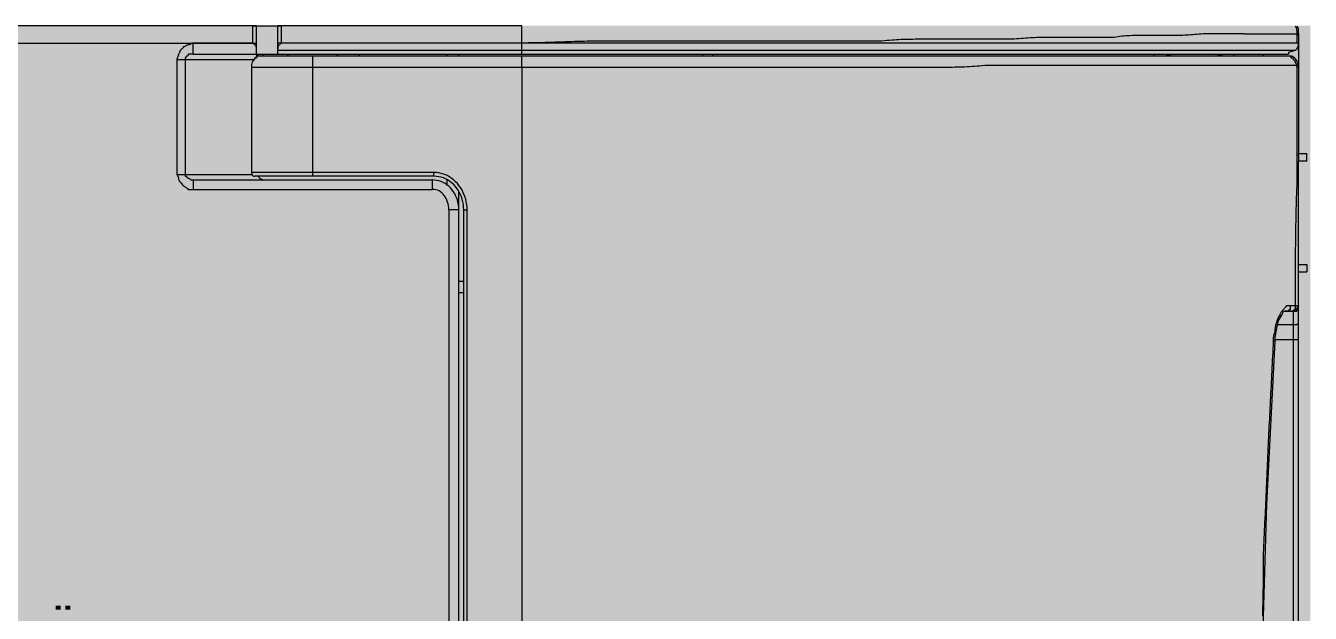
# Model space of a CAD drawing. Header units: millimetres. Extents: x 0 to 966, y -664 to 90.
# Drawn here: x 109.2 to 183, y -599.7 to -566 of the extents above; entities that cross this region are included whole.
import ezdxf

# ---------------------------------------------------------------- set-up
doc = ezdxf.new("R2010")
doc.units = ezdxf.units.MM
for name, color, linetype in [('HDL_BODY', 7, 'Continuous'), ('HDL_DETAIL', 7, 'Continuous'), ('HDL_PRINT', 7, 'Continuous')]:
    doc.layers.add(name, color=color, linetype=linetype)

# ---------------------------------------------------------------- blocks, each defined once
blk = doc.blocks.new('M_DRGBW4.1_FRONT')
at = {"layer": 'HDL_BODY', "true_color": 0xe9e9eb}
blk.add_hatch(color=254, dxfattribs=at).paths.add_polyline_path([(0, 0), (183, 0), (183, 84), (0, 84)])
at = {"layer": 'HDL_BODY', "true_color": 0xf4f4f5}
blk.add_hatch(color=7, dxfattribs=at).paths.add_polyline_path([(53.07, 1), (134.505, 1), (134.505, 83), (53.07, 83)])
at = {"layer": 'HDL_PRINT', "true_color": 0x5b5b5e}
for points in [[(118.36, 55.123), (118.332, 55.202), (118.296, 55.276), (118.255, 55.344), (118.207, 55.407), (118.154, 55.463), (118.096, 55.514), (118.035, 55.557), (117.97, 55.594), (117.902, 55.623), (117.833, 55.644), (117.762, 55.657), (117.69, 55.661), (116.355, 55.661), (116.355, 55.985), (117.69, 55.985), (117.779, 55.979), (117.866, 55.962), (117.953, 55.936), (118.038, 55.899), (118.12, 55.853), (118.2, 55.799), (118.277, 55.737), (118.351, 55.668), (118.42, 55.592), (118.485, 55.51), (118.544, 55.422), (118.598, 55.329), (118.646, 55.232), (118.36, 55.123)], [(117.69, 54.479), (117.881, 54.479), (117.881, 52.649), (117.69, 52.649), (117.69, 54.479)], [(118.167, 52.649), (118.167, 54.477), (118.453, 54.477), (119.312, 52.969), (119.312, 54.477), (119.502, 54.477), (119.502, 52.649), (119.312, 52.649), (118.453, 54.048), (118.453, 52.649), (118.167, 52.649)], [(110.446, 50.709), (110.446, 50.495), (109.397, 50.495), (109.397, 50.604), (109.402, 50.649), (109.416, 50.695), (109.435, 50.741), (109.455, 50.786), (109.474, 50.832), (109.488, 50.878), (109.493, 50.923), (109.534, 50.964), (109.575, 50.995), (109.616, 51.021), (109.657, 51.044), (109.697, 51.07), (109.738, 51.101), (109.78, 51.141), (109.84, 51.209), (109.893, 51.27), (109.942, 51.324), (109.986, 51.374), (110.026, 51.419), (110.062, 51.46), (110.097, 51.498), (110.13, 51.535), (110.162, 51.57), (110.197, 51.617), (110.222, 51.663), (110.238, 51.709), (110.248, 51.755), (110.254, 51.801), (110.255, 51.847), (110.256, 51.893), (110.255, 51.902), (110.252, 51.926), (110.244, 51.961), (110.228, 52.005), (110.202, 52.055), (110.162, 52.108), (110.155, 52.116), (110.134, 52.136), (110.102, 52.162), (110.062, 52.189), (110.017, 52.209), (109.969, 52.217), (109.929, 52.211), (109.889, 52.195), (109.848, 52.174), (109.807, 52.151), (109.766, 52.129), (109.724, 52.114), (109.683, 52.108), (109.678, 52.062), (109.665, 52.017), (109.646, 51.971), (109.626, 51.924), (109.608, 51.878), (109.595, 51.831), (109.59, 51.784), (109.397, 51.784), (109.401, 51.861), (109.413, 51.929), (109.432, 51.988), (109.457, 52.042), (109.486, 52.09), (109.519, 52.134), (109.554, 52.176), (109.59, 52.217), (109.625, 52.253), (109.662, 52.28), (109.701, 52.299), (109.743, 52.312), (109.79, 52.32), (109.843, 52.324), (109.902, 52.326), (109.969, 52.326), (110.01, 52.326), (110.056, 52.324), (110.107, 52.32), (110.161, 52.312), (110.214, 52.299), (110.265, 52.28), (110.312, 52.253), (110.352, 52.217), (110.387, 52.17), (110.412, 52.124), (110.428, 52.078), (110.438, 52.032), (110.443, 51.986), (110.445, 51.94), (110.446, 51.893), (110.446, 51.84), (110.446, 51.789), (110.446, 51.745), (110.446, 51.71), (110.446, 51.687), (110.446, 51.679), (110.441, 51.638), (110.429, 51.598), (110.411, 51.558), (110.387, 51.517), (110.358, 51.477), (110.326, 51.437), (110.292, 51.396), (110.256, 51.356), (110.251, 51.351), (110.238, 51.335), (110.216, 51.31), (110.185, 51.274), (110.145, 51.229), (110.096, 51.173), (110.037, 51.108), (109.969, 51.032), (109.929, 50.992), (109.891, 50.961), (109.855, 50.935), (109.825, 50.912), (109.801, 50.887), (109.785, 50.857), (109.78, 50.818), (109.739, 50.81), (109.712, 50.79), (109.695, 50.763), (109.687, 50.737), (109.684, 50.717), (109.683, 50.709), (110.446, 50.709)], [(115.023, 50.495), (114.354, 52.326), (114.641, 52.326), (115.023, 51.032), (115.058, 50.986), (115.083, 50.94), (115.099, 50.894), (115.109, 50.848), (115.115, 50.802), (115.116, 50.755), (115.117, 50.709), (115.122, 50.755), (115.136, 50.802), (115.155, 50.848), (115.175, 50.894), (115.194, 50.94), (115.208, 50.986), (115.213, 51.032), (115.689, 52.326), (115.879, 52.326), (115.213, 50.495), (115.023, 50.495)], [(117.69, 51.247), (116.355, 51.247), (116.355, 51.465), (117.69, 51.465), (117.762, 51.469), (117.833, 51.482), (117.902, 51.503), (117.97, 51.532), (118.035, 51.569), (118.096, 51.612), (118.154, 51.663), (118.207, 51.719), (118.255, 51.782), (118.296, 51.85), (118.332, 51.924), (118.36, 52.002), (118.646, 51.893), (118.598, 51.798), (118.544, 51.711), (118.485, 51.63), (118.42, 51.558), (118.351, 51.493), (118.277, 51.435), (118.2, 51.385), (118.12, 51.343), (118.038, 51.308), (117.953, 51.281), (117.866, 51.262), (117.779, 51.251), (117.69, 51.247)], [(110.925, 50.71), (111.211, 50.71), (111.211, 50.495), (110.925, 50.495), (110.925, 50.71)], [(111.494, 50.71), (111.78, 50.71), (111.78, 50.495), (111.494, 50.495), (111.494, 50.71)]]:
    blk.add_hatch(color=251, dxfattribs=at).paths.add_polyline_path(points)
h = blk.add_hatch(color=251, dxfattribs=at)
h.paths.add_polyline_path([(112.64, 50.495), (112.64, 50.923), (111.97, 50.923), (111.97, 51.141), (112.64, 52.431), (112.829, 52.431), (112.829, 51.141), (113.019, 51.141), (113.019, 50.923), (112.829, 50.923), (112.829, 50.495), (112.64, 50.495)])
h.paths.add_polyline_path([(112.64, 51.141), (112.64, 52.002), (112.163, 51.141), (112.64, 51.141)])
h = blk.add_hatch(color=251, dxfattribs=at)
h.paths.add_polyline_path([(113.212, 51.465), (113.212, 51.54), (113.212, 51.607), (113.212, 51.666), (113.212, 51.719), (113.212, 51.766), (113.212, 51.811), (113.212, 51.853), (113.212, 51.893), (113.252, 51.979), (113.291, 52.051), (113.326, 52.111), (113.357, 52.157), (113.381, 52.19), (113.396, 52.21), (113.402, 52.217), (113.438, 52.253), (113.475, 52.28), (113.515, 52.299), (113.557, 52.312), (113.604, 52.32), (113.656, 52.324), (113.715, 52.326), (113.782, 52.326), (113.83, 52.326), (113.863, 52.326), (113.893, 52.326), (113.927, 52.326), (113.975, 52.326), (114.009, 52.285), (114.036, 52.254), (114.058, 52.229), (114.079, 52.205), (114.101, 52.18), (114.128, 52.148), (114.164, 52.108), (114.17, 52.068), (114.184, 52.038), (114.202, 52.014), (114.223, 51.99), (114.242, 51.965), (114.256, 51.934), (114.261, 51.893), (114.261, 51.848), (114.261, 51.795), (114.261, 51.738), (114.261, 51.678), (114.261, 51.618), (114.261, 51.561), (114.261, 51.509), (114.261, 51.465), (114.261, 51.365), (114.261, 51.279), (114.261, 51.205), (114.261, 51.142), (114.261, 51.087), (114.261, 51.04), (114.261, 50.998), (114.261, 50.96), (114.261, 50.923), (114.229, 50.848), (114.204, 50.783), (114.183, 50.728), (114.164, 50.683), (114.146, 50.648), (114.125, 50.623), (114.1, 50.609), (114.068, 50.604), (114.028, 50.563), (113.987, 50.534), (113.946, 50.515), (113.905, 50.503), (113.864, 50.497), (113.823, 50.495), (113.782, 50.495), (113.715, 50.495), (113.656, 50.496), (113.604, 50.5), (113.557, 50.508), (113.515, 50.521), (113.475, 50.541), (113.438, 50.568), (113.402, 50.604), (113.355, 50.662), (113.316, 50.722), (113.285, 50.783), (113.261, 50.848), (113.243, 50.916), (113.23, 50.99), (113.221, 51.069), (113.216, 51.155), (113.213, 51.249), (113.212, 51.352), (113.212, 51.465)])
h.paths.add_polyline_path([(113.402, 51.465), (113.402, 51.371), (113.403, 51.283), (113.405, 51.202), (113.408, 51.128), (113.414, 51.06), (113.423, 50.998), (113.435, 50.943), (113.451, 50.895), (113.472, 50.853), (113.499, 50.818), (113.539, 50.772), (113.579, 50.728), (113.62, 50.688), (113.66, 50.654), (113.701, 50.627), (113.741, 50.61), (113.782, 50.604), (113.818, 50.61), (113.845, 50.627), (113.868, 50.654), (113.889, 50.688), (113.911, 50.728), (113.939, 50.772), (113.975, 50.818), (114, 50.853), (114.02, 50.895), (114.036, 50.943), (114.048, 50.998), (114.056, 51.06), (114.062, 51.128), (114.065, 51.202), (114.067, 51.283), (114.068, 51.371), (114.068, 51.465), (114.068, 51.536), (114.067, 51.606), (114.065, 51.675), (114.06, 51.741), (114.052, 51.804), (114.04, 51.862), (114.024, 51.915), (114.002, 51.962), (113.975, 52.002), (113.939, 52.047), (113.911, 52.091), (113.889, 52.131), (113.868, 52.166), (113.845, 52.193), (113.818, 52.21), (113.782, 52.217), (113.741, 52.21), (113.701, 52.193), (113.66, 52.166), (113.62, 52.131), (113.579, 52.091), (113.539, 52.047), (113.499, 52.002), (113.47, 51.962), (113.447, 51.915), (113.431, 51.862), (113.419, 51.804), (113.411, 51.741), (113.406, 51.675), (113.403, 51.606), (113.402, 51.536), (113.402, 51.465)])
at = {"layer": 'HDL_DETAIL', "color": 251, "true_color": 0x626369}
for points in [[(122.265, 84), (61.262, 84)], [(122.265, 83.006), (122.265, 84)], [(122.458, 84), (122.447, 84), (122.418, 84), (122.375, 84), (122.322, 84), (122.265, 84)], [(122.265, 84), (122.265, 84), (122.362, 84), (122.458, 84), (122.551, 84), (122.648, 84), (122.744, 84), (122.838, 84), (122.934, 84), (123.031, 84), (123.124, 84), (123.172, 84), (123.206, 84), (123.235, 84), (123.268, 84), (123.314, 84), (123.41, 84), (123.507, 84), (123.6, 84), (123.697, 84), (123.793, 84), (123.887, 84)], [(122.265, 84), (122.362, 84), (122.417, 84), (122.446, 84), (122.457, 84), (122.458, 84)], [(122.458, 82.359), (122.458, 84)], [(122.458, 84), (122.458, 84), (122.551, 84), (122.648, 84)], [(122.458, 84), (122.458, 83.976)], [(122.648, 84), (122.744, 84), (122.838, 84), (122.934, 84), (123.031, 84), (123.124, 84), (123.221, 84), (123.314, 84), (123.41, 84), (123.507, 84), (123.6, 84), (123.697, 84)], [(123.697, 82.359), (123.697, 84)], [(123.887, 84), (123.793, 84), (123.697, 84)], [(123.887, 84), (123.793, 84), (123.697, 84)], [(123.697, 84), (123.697, 83.976)], [(123.887, 84), (123.887, 83.006)], [(137.707, 84), (123.887, 84)], [(137.707, 82.359), (137.707, 84)], [(179.173, 83.543), (179.049, 83.543), (178.927, 83.543), (178.807, 83.543), (178.688, 83.543), (178.57, 83.543), (178.453, 83.543), (178.336, 83.543), (178.22, 83.543), (178.104, 83.543), (177.988, 83.543), (177.871, 83.543), (177.753, 83.543), (177.634, 83.543), (177.514, 83.543), (177.392, 83.543), (177.268, 83.543), (177.16, 83.542), (177.049, 83.539), (176.937, 83.534), (176.824, 83.527), (176.709, 83.519), (176.594, 83.51), (176.478, 83.5), (176.362, 83.491), (176.246, 83.481), (176.13, 83.471), (176.015, 83.462), (175.901, 83.454), (175.787, 83.448), (175.675, 83.442), (175.565, 83.439), (175.457, 83.438), (175.332, 83.438), (175.21, 83.438), (175.09, 83.438), (174.97, 83.438), (174.853, 83.438), (174.735, 83.438), (174.619, 83.438), (174.503, 83.438), (174.387, 83.438), (174.27, 83.438), (174.153, 83.438), (174.035, 83.438), (173.916, 83.438), (173.796, 83.438), (173.673, 83.438), (173.549, 83.438), (173.441, 83.438), (173.33, 83.438), (173.218, 83.437), (173.105, 83.436), (172.991, 83.435), (172.875, 83.432), (172.759, 83.429), (172.643, 83.424), (172.527, 83.419), (172.412, 83.411), (172.296, 83.403), (172.182, 83.392), (172.068, 83.379), (171.957, 83.365), (171.846, 83.348), (171.738, 83.329), (171.613, 83.329), (171.488, 83.329), (171.363, 83.329), (171.238, 83.329), (171.113, 83.329), (170.988, 83.329), (170.862, 83.329), (170.737, 83.329), (170.612, 83.329), (170.487, 83.329), (170.362, 83.329), (170.237, 83.329), (170.112, 83.329), (169.987, 83.329), (169.862, 83.329), (169.737, 83.329), (169.619, 83.329), (169.501, 83.329), (169.383, 83.329), (169.265, 83.329), (169.146, 83.329), (169.026, 83.329), (168.906, 83.329), (168.785, 83.329), (168.663, 83.329), (168.54, 83.329), (168.416, 83.329), (168.29, 83.329), (168.163, 83.329), (168.035, 83.329), (167.905, 83.329), (167.773, 83.329), (167.639, 83.329), (167.521, 83.328), (167.4, 83.325), (167.278, 83.32), (167.154, 83.314), (167.029, 83.306), (166.902, 83.298), (166.774, 83.289), (166.645, 83.279), (166.515, 83.27), (166.383, 83.26), (166.251, 83.251), (166.119, 83.243), (165.985, 83.235), (165.851, 83.229), (165.717, 83.224), (165.583, 83.221), (165.448, 83.22), (165.314, 83.22), (165.179, 83.22), (165.045, 83.22), (164.91, 83.22), (164.776, 83.22), (164.641, 83.22), (164.506, 83.22), (164.372, 83.22), (164.237, 83.22), (164.103, 83.22), (163.968, 83.22), (163.834, 83.22), (163.699, 83.22), (163.565, 83.22), (163.43, 83.22), (163.296, 83.22), (163.161, 83.22), (163.026, 83.22), (162.892, 83.22), (162.757, 83.22), (162.622, 83.22), (162.488, 83.22), (162.353, 83.22), (162.218, 83.22), (162.083, 83.22), (161.948, 83.22), (161.813, 83.22), (161.679, 83.22), (161.544, 83.22), (161.409, 83.22), (161.274, 83.22), (161.14, 83.22), (161.005, 83.22), (160.87, 83.22), (160.729, 83.22), (160.588, 83.22), (160.449, 83.219), (160.312, 83.219), (160.175, 83.218), (160.039, 83.216), (159.903, 83.214), (159.768, 83.211), (159.633, 83.207), (159.498, 83.202), (159.363, 83.196), (159.227, 83.189), (159.091, 83.18), (158.954, 83.17), (158.816, 83.159), (158.676, 83.146), (158.536, 83.131), (158.393, 83.115), (158.25, 83.115), (158.107, 83.115), (157.964, 83.115), (157.821, 83.115), (157.678, 83.115), (157.535, 83.115), (157.392, 83.115), (157.249, 83.115), (157.106, 83.115), (156.963, 83.115), (156.821, 83.115), (156.678, 83.115), (156.535, 83.115), (156.392, 83.115), (156.249, 83.115), (156.106, 83.115), (155.963, 83.115), (155.82, 83.115), (155.669, 83.115), (155.519, 83.115), (155.368, 83.115), (155.218, 83.115), (155.067, 83.115), (154.917, 83.115), (154.766, 83.115), (154.615, 83.115), (154.465, 83.115), (154.314, 83.115), (154.164, 83.115), (154.013, 83.115), (153.862, 83.115), (153.712, 83.115), (153.561, 83.115), (153.411, 83.115), (153.26, 83.115), (153.11, 83.115), (152.96, 83.115), (152.802, 83.115), (152.645, 83.115), (152.488, 83.115), (152.33, 83.115), (152.173, 83.115), (152.016, 83.115), (151.858, 83.115), (151.701, 83.115), (151.544, 83.115), (151.386, 83.115), (151.229, 83.115), (151.072, 83.115), (150.914, 83.115), (150.757, 83.115), (150.6, 83.115), (150.442, 83.115), (150.285, 83.115), (150.128, 83.115), (149.971, 83.115), (149.813, 83.115), (149.649, 83.115), (149.484, 83.115), (149.318, 83.115), (149.151, 83.115), (148.984, 83.115), (148.815, 83.115), (148.646, 83.115), (148.476, 83.115), (148.307, 83.115), (148.137, 83.115), (147.966, 83.115), (147.796, 83.115), (147.626, 83.115), (147.457, 83.115), (147.287, 83.115), (147.119, 83.115), (146.951, 83.115), (146.783, 83.115), (146.617, 83.115), (146.451, 83.115), (146.287, 83.115), (146.113, 83.115), (145.939, 83.115), (145.765, 83.115), (145.59, 83.115), (145.416, 83.115), (145.241, 83.115), (145.066, 83.115), (144.89, 83.115), (144.714, 83.115), (144.538, 83.115), (144.361, 83.115), (144.184, 83.115), (144.007, 83.115), (143.828, 83.115), (143.649, 83.115), (143.47, 83.115), (143.289, 83.115), (143.108, 83.115), (142.926, 83.115), (142.743, 83.115), (142.559, 83.115), (142.374, 83.115), (142.189, 83.115), (142.01, 83.114), (141.83, 83.112), (141.649, 83.11), (141.467, 83.107), (141.284, 83.102), (141.101, 83.098), (140.917, 83.092), (140.732, 83.086), (140.546, 83.08), (140.36, 83.074), (140.173, 83.067), (139.985, 83.06), (139.797, 83.053), (139.609, 83.047), (139.42, 83.04), (139.231, 83.034), (139.041, 83.028), (138.851, 83.023), (138.661, 83.018), (138.471, 83.014), (138.28, 83.01), (138.089, 83.008), (137.898, 83.006), (137.707, 83.006)], [(179.173, 83.543), (179.266, 83.543), (179.357, 83.543), (179.444, 83.543), (179.53, 83.543), (179.615, 83.543), (179.698, 83.543), (179.782, 83.543), (179.866, 83.543), (179.951, 83.543), (180.038, 83.543), (180.128, 83.543), (180.221, 83.543), (180.315, 83.543), (180.406, 83.543), (180.493, 83.543), (180.579, 83.543), (180.663, 83.543), (180.747, 83.543), (180.83, 83.543), (180.915, 83.543), (181, 83.543), (181.087, 83.543), (181.177, 83.543), (181.27, 83.543), (181.348, 83.543), (181.427, 83.543), (181.506, 83.543), (181.587, 83.543), (181.669, 83.543), (181.754, 83.543), (181.841, 83.543), (181.931, 83.543), (182.024, 83.543), (182.121, 83.543), (182.222, 83.543)], [(182.129, 83.976), (182.16, 83.93), (182.183, 83.877), (182.2, 83.82), (182.211, 83.759), (182.217, 83.699), (182.221, 83.642), (182.222, 83.589), (182.222, 83.543)], [(182.222, 83.543), (182.319, 83.543), (182.319, 83.438)], [(182.319, 83.652), (182.319, 83.867), (182.226, 83.976)], [(182.226, 83.543), (182.226, 83.22)], [(182.319, 83.438), (182.319, 83.543), (182.319, 83.652)], [(182.319, 83.438), (182.319, 76.655)], [(61.069, 83.006), (122.458, 83.006)], [(118.836, 83.006), (118.795, 83), (118.754, 82.984), (118.713, 82.963), (118.672, 82.939), (118.631, 82.918), (118.591, 82.903), (118.549, 82.897), (118.508, 82.891), (118.467, 82.876), (118.427, 82.855), (118.386, 82.833), (118.345, 82.812), (118.304, 82.797), (118.263, 82.791), (118.257, 82.751), (118.242, 82.72), (118.218, 82.694), (118.187, 82.671), (118.152, 82.646), (118.113, 82.616), (118.073, 82.577), (118.066, 82.523), (118.048, 82.472), (118.025, 82.427), (118.002, 82.391), (117.984, 82.367), (117.977, 82.359), (117.972, 82.313), (117.958, 82.268), (117.94, 82.222), (117.92, 82.175), (117.902, 82.129), (117.889, 82.082), (117.883, 82.035)], [(118.836, 82.359), (118.836, 83.006)], [(122.265, 83.006), (118.836, 83.006)], [(122.362, 82.897), (122.265, 83.006)], [(122.458, 82.682), (122.458, 82.728), (122.456, 82.772), (122.451, 82.812), (122.44, 82.847), (122.423, 82.873), (122.397, 82.89), (122.362, 82.897)], [(137.707, 83.006), (123.697, 83.006)], [(123.793, 82.897), (123.758, 82.89), (123.732, 82.873), (123.715, 82.847), (123.704, 82.812), (123.699, 82.772), (123.697, 82.728), (123.697, 82.682)], [(123.887, 83.006), (123.793, 82.897)], [(137.707, 83.006), (123.887, 83.006)], [(174.408, 83.006), (174.348, 83.006), (174.284, 83.006), (174.216, 83.006), (174.146, 83.006), (174.075, 83.006), (174.003, 83.006), (173.933, 83.006), (173.864, 83.006), (173.799, 83.006), (173.739, 83.006), (173.545, 83.006), (173.35, 83.006), (173.156, 83.006), (172.962, 83.006), (172.768, 83.006), (172.573, 83.006), (172.379, 83.006), (172.184, 83.006), (171.99, 83.006), (171.796, 83.006), (171.601, 83.006), (171.407, 83.006), (171.212, 83.006), (171.018, 83.006), (170.823, 83.006), (170.629, 83.006), (170.434, 83.006), (170.24, 83.006), (170.045, 83.006), (169.851, 83.006), (169.656, 83.006), (169.461, 83.006), (169.267, 83.006), (169.072, 83.006), (168.878, 83.006), (168.667, 83.006), (168.456, 83.006), (168.246, 83.006), (168.037, 83.006), (167.829, 83.006), (167.621, 83.006), (167.414, 83.006), (167.207, 83.006), (167.001, 83.006), (166.795, 83.006), (166.59, 83.006), (166.385, 83.006), (166.181, 83.006), (165.977, 83.006), (165.774, 83.006), (165.571, 83.006), (165.368, 83.006), (165.165, 83.006), (164.963, 83.006), (164.761, 83.006), (164.559, 83.006), (164.358, 83.006), (164.156, 83.006), (163.955, 83.006), (163.753, 83.006), (163.552, 83.006), (163.351, 83.006), (163.136, 83.006), (162.921, 83.006), (162.704, 83.006), (162.488, 83.006), (162.271, 83.006), (162.053, 83.006), (161.835, 83.006), (161.616, 83.006), (161.398, 83.006), (161.179, 83.006), (160.959, 83.006), (160.74, 83.006), (160.521, 83.006), (160.301, 83.006), (160.081, 83.006), (159.862, 83.006), (159.642, 83.006), (159.423, 83.006), (159.204, 83.006), (158.985, 83.006), (158.767, 83.006), (158.549, 83.006), (158.331, 83.006), (158.114, 83.006), (157.897, 83.006), (157.681, 83.006), (157.466, 83.006), (157.251, 83.006), (157.025, 83.006), (156.799, 83.006), (156.573, 83.006), (156.348, 83.006), (156.124, 83.006), (155.9, 83.006), (155.677, 83.006), (155.453, 83.006), (155.231, 83.006), (155.008, 83.006), (154.786, 83.006), (154.564, 83.006), (154.342, 83.006), (154.12, 83.006), (153.898, 83.006), (153.676, 83.006), (153.454, 83.006), (153.232, 83.006), (153.01, 83.006), (152.787, 83.006), (152.564, 83.006), (152.342, 83.006), (152.118, 83.006), (151.895, 83.006), (151.67, 83.006), (151.446, 83.006), (151.221, 83.006), (150.995, 83.006), (150.769, 83.006), (150.54, 83.006), (150.312, 83.006), (150.085, 83.006), (149.858, 83.006), (149.632, 83.006), (149.406, 83.006), (149.18, 83.006), (148.955, 83.006), (148.73, 83.006), (148.506, 83.006), (148.281, 83.006), (148.057, 83.006), (147.832, 83.006), (147.608, 83.006), (147.384, 83.006), (147.16, 83.006), (146.936, 83.006), (146.712, 83.006), (146.488, 83.006), (146.263, 83.006), (146.038, 83.006), (145.813, 83.006), (145.588, 83.006), (145.363, 83.006), (145.137, 83.006), (144.91, 83.006), (144.683, 83.006), (144.456, 83.006), (144.228, 83.006), (144, 83.006), (143.783, 83.006), (143.566, 83.006), (143.349, 83.006), (143.132, 83.006), (142.915, 83.006), (142.698, 83.006), (142.481, 83.006), (142.264, 83.006), (142.047, 83.006), (141.83, 83.006), (141.613, 83.006), (141.396, 83.006), (141.179, 83.006), (140.962, 83.006), (140.745, 83.006), (140.528, 83.006), (140.311, 83.006), (140.094, 83.006), (139.877, 83.006), (139.66, 83.006), (139.443, 83.006), (139.226, 83.006), (139.009, 83.006), (138.792, 83.006), (138.575, 83.006), (138.358, 83.006), (138.141, 83.006), (137.924, 83.006), (137.707, 83.006)], [(178.22, 83.006), (178.144, 83.006), (178.078, 83.006), (178.021, 83.006), (177.969, 83.006), (177.923, 83.006), (177.881, 83.006), (177.841, 83.006), (177.677, 83.006), (177.513, 83.006), (177.35, 83.006), (177.186, 83.006), (177.023, 83.006), (176.859, 83.006), (176.695, 83.006), (176.532, 83.006), (176.368, 83.006), (176.205, 83.006), (176.041, 83.006), (175.878, 83.006), (175.714, 83.006), (175.551, 83.006), (175.388, 83.006), (175.224, 83.006), (175.061, 83.006), (174.898, 83.006), (174.734, 83.006), (174.571, 83.006), (174.408, 83.006)], [(182.222, 83.006), (182.129, 83.006), (182.039, 83.006), (181.952, 83.006), (181.867, 83.006), (181.783, 83.006), (181.7, 83.006), (181.616, 83.006), (181.532, 83.006), (181.447, 83.006), (181.36, 83.006), (181.27, 83.006), (181.177, 83.006), (181.02, 83.006), (180.865, 83.006), (180.711, 83.006), (180.558, 83.006), (180.406, 83.006), (180.256, 83.006), (180.106, 83.006), (179.957, 83.006), (179.809, 83.006), (179.662, 83.006), (179.516, 83.006), (179.37, 83.006), (179.225, 83.006), (179.081, 83.006), (178.936, 83.006), (178.793, 83.006), (178.649, 83.006), (178.506, 83.006), (178.363, 83.006), (178.22, 83.006)], [(182.226, 82.682), (182.129, 82.577)], [(182.319, 82.897), (182.319, 83.006), (182.222, 83.006)], [(182.226, 83.22), (182.226, 83.006)], [(182.319, 82.897), (182.226, 82.682)], [(182.319, 82.577), (182.319, 82.622), (182.319, 82.668), (182.319, 82.714), (182.319, 82.76), (182.319, 82.806), (182.319, 82.851), (182.319, 82.897)], [(117.883, 82.035), (117.883, 75.47)], [(122.362, 82.035), (117.883, 82.035)], [(118.836, 82.359), (118.739, 82.359), (118.693, 82.359), (118.66, 82.359), (118.631, 82.359), (118.597, 82.359), (118.549, 82.359), (118.542, 82.314), (118.524, 82.285), (118.501, 82.267), (118.478, 82.257), (118.46, 82.254), (118.453, 82.253), (118.36, 82.145), (118.36, 82.035)], [(118.36, 82.035), (118.36, 75.47)], [(118.836, 82.359), (181.746, 82.359)], [(122.648, 82.253), (122.578, 82.247), (122.513, 82.228), (122.453, 82.198), (122.397, 82.158), (122.347, 82.108), (122.303, 82.051), (122.264, 81.988), (122.232, 81.918), (122.206, 81.844), (122.187, 81.767), (122.176, 81.687), (122.172, 81.607)], [(122.458, 82.359), (122.458, 82.145)], [(122.551, 82.359), (122.551, 82.253)], [(181.843, 82.253), (122.648, 82.253)], [(122.838, 82.359), (122.838, 82.253)], [(137.707, 82.577), (123.697, 82.577)], [(124.269, 82.359), (124.269, 82.253)], [(124.269, 82.253), (124.269, 82.359)], [(125.698, 75.361), (125.698, 82.253)], [(127.129, 82.359), (127.129, 82.253)], [(127.129, 82.253), (127.129, 82.359)], [(128.368, 82.359), (128.368, 82.253)], [(133.419, 82.253), (133.419, 82.359)], [(134.088, 82.253), (134.088, 82.359)], [(148.671, 82.577), (148.492, 82.577), (148.313, 82.577), (148.134, 82.577), (147.956, 82.577), (147.777, 82.577), (147.598, 82.577), (147.419, 82.577), (147.24, 82.577), (147.062, 82.577), (146.883, 82.577), (146.704, 82.577), (146.526, 82.577), (146.347, 82.577), (146.168, 82.577), (145.99, 82.577), (145.811, 82.577), (145.633, 82.577), (145.454, 82.577), (145.276, 82.577), (145.097, 82.577), (144.918, 82.577), (144.74, 82.577), (144.561, 82.577), (144.383, 82.577), (144.155, 82.577), (143.928, 82.577), (143.699, 82.577), (143.47, 82.577), (143.241, 82.577), (143.011, 82.577), (142.78, 82.577), (142.55, 82.577), (142.319, 82.577), (142.087, 82.577), (141.856, 82.577), (141.624, 82.577), (141.393, 82.577), (141.161, 82.577), (140.929, 82.577), (140.697, 82.577), (140.466, 82.577), (140.234, 82.577), (140.003, 82.577), (139.771, 82.577), (139.54, 82.577), (139.31, 82.577), (139.079, 82.577), (138.849, 82.577), (138.62, 82.577), (138.391, 82.577), (138.162, 82.577), (137.935, 82.577), (137.707, 82.577)], [(137.707, 81.607), (137.707, 82.253)], [(148.098, 82.253), (148.098, 82.359)], [(174.025, 82.577), (173.835, 82.577), (173.644, 82.577), (173.453, 82.577), (173.263, 82.577), (173.072, 82.577), (172.881, 82.577), (172.691, 82.577), (172.5, 82.577), (172.31, 82.577), (172.119, 82.577), (171.928, 82.577), (171.738, 82.577), (171.547, 82.577), (171.357, 82.577), (171.166, 82.577), (170.975, 82.577), (170.785, 82.577), (170.594, 82.577), (170.403, 82.577), (170.213, 82.577), (170.022, 82.577), (169.832, 82.577), (169.641, 82.577), (169.45, 82.577), (169.239, 82.577), (169.029, 82.577), (168.819, 82.577), (168.61, 82.577), (168.401, 82.577), (168.194, 82.577), (167.986, 82.577), (167.78, 82.577), (167.574, 82.577), (167.368, 82.577), (167.163, 82.577), (166.958, 82.577), (166.754, 82.577), (166.55, 82.577), (166.347, 82.577), (166.143, 82.577), (165.941, 82.577), (165.738, 82.577), (165.536, 82.577), (165.334, 82.577), (165.132, 82.577), (164.93, 82.577), (164.729, 82.577), (164.527, 82.577), (164.326, 82.577), (164.125, 82.577), (163.923, 82.577), (163.708, 82.577), (163.493, 82.577), (163.276, 82.577), (163.059, 82.577), (162.842, 82.577), (162.624, 82.577), (162.406, 82.577), (162.188, 82.577), (161.969, 82.577), (161.75, 82.577), (161.53, 82.577), (161.311, 82.577), (161.092, 82.577), (160.872, 82.577), (160.652, 82.577), (160.433, 82.577), (160.214, 82.577), (159.994, 82.577), (159.775, 82.577), (159.556, 82.577), (159.338, 82.577), (159.12, 82.577), (158.902, 82.577), (158.685, 82.577), (158.468, 82.577), (158.251, 82.577), (158.036, 82.577), (157.821, 82.577), (157.594, 82.577), (157.367, 82.577), (157.141, 82.577), (156.914, 82.577), (156.687, 82.577), (156.46, 82.577), (156.234, 82.577), (156.007, 82.577), (155.78, 82.577), (155.553, 82.577), (155.327, 82.577), (155.1, 82.577), (154.873, 82.577), (154.646, 82.577), (154.419, 82.577), (154.192, 82.577), (153.966, 82.577), (153.739, 82.577), (153.512, 82.577), (153.285, 82.577), (153.059, 82.577), (152.832, 82.577), (152.605, 82.577), (152.378, 82.577), (152.152, 82.577), (151.925, 82.577), (151.698, 82.577), (151.471, 82.577), (151.245, 82.577), (151.102, 82.577), (150.959, 82.577), (150.816, 82.577), (150.673, 82.577), (150.53, 82.577), (150.387, 82.577), (150.244, 82.577), (150.101, 82.577), (149.958, 82.577), (149.815, 82.577), (149.672, 82.577), (149.529, 82.577), (149.386, 82.577), (149.243, 82.577), (149.1, 82.577), (148.957, 82.577), (148.814, 82.577), (148.671, 82.577)], [(148.671, 82.253), (148.671, 82.359)], [(176.123, 82.577), (174.025, 82.577)], [(174.025, 82.253), (174.025, 82.359)], [(175.17, 82.359), (175.107, 82.355), (175.043, 82.346), (174.98, 82.332), (174.916, 82.315), (174.852, 82.297), (174.788, 82.281), (174.725, 82.267), (174.661, 82.257), (174.598, 82.253)], [(176.312, 82.577), (176.123, 82.577)], [(178.603, 82.577), (176.312, 82.577)], [(178.03, 82.253), (177.992, 82.257), (177.941, 82.267), (177.881, 82.281), (177.814, 82.297), (177.743, 82.315), (177.669, 82.332), (177.595, 82.346), (177.524, 82.355), (177.458, 82.359)], [(180.318, 82.577), (178.603, 82.577)], [(178.603, 82.253), (178.603, 82.359)], [(181.746, 82.577), (180.318, 82.577)], [(180.318, 82.253), (180.318, 82.359)], [(182.129, 82.577), (181.746, 82.577)], [(182.129, 82.577), (181.746, 82.468)], [(181.746, 82.468), (181.746, 82.359)], [(182.222, 81.716), (182.222, 81.724), (182.219, 81.747), (182.211, 81.782), (182.195, 81.826), (182.168, 81.876), (182.129, 81.93), (182.129, 81.938), (182.125, 81.957), (182.117, 81.983), (182.1, 82.008), (182.073, 82.028), (182.033, 82.035), (182.026, 82.081), (182.008, 82.112), (181.986, 82.131), (181.963, 82.14), (181.946, 82.144), (181.939, 82.145), (181.898, 82.19), (181.868, 82.221), (181.843, 82.24), (181.818, 82.249), (181.787, 82.253), (181.746, 82.253)], [(182.319, 81.607), (182.315, 81.687), (182.303, 81.767), (182.285, 81.844), (182.259, 81.918), (182.227, 81.988), (182.188, 82.051), (182.144, 82.108), (182.093, 82.158), (182.038, 82.198), (181.977, 82.228), (181.912, 82.247), (181.843, 82.253)], [(137.707, 81.607), (122.172, 81.607)], [(122.172, 81.607), (122.172, 75.579)], [(171.262, 81.716), (171.144, 81.716), (171.026, 81.716), (170.908, 81.716), (170.79, 81.716), (170.671, 81.716), (170.551, 81.716), (170.431, 81.716), (170.31, 81.716), (170.188, 81.716), (170.065, 81.716), (169.94, 81.716), (169.815, 81.716), (169.688, 81.716), (169.56, 81.716), (169.429, 81.716), (169.298, 81.716), (169.164, 81.716), (169.037, 81.716), (168.91, 81.716), (168.782, 81.716), (168.655, 81.716), (168.527, 81.716), (168.398, 81.716), (168.269, 81.716), (168.139, 81.716), (168.008, 81.716), (167.877, 81.716), (167.744, 81.716), (167.611, 81.716), (167.476, 81.716), (167.34, 81.716), (167.202, 81.716), (167.063, 81.716), (166.922, 81.716), (166.78, 81.716), (166.638, 81.716), (166.495, 81.716), (166.353, 81.716), (166.21, 81.716), (166.068, 81.716), (165.927, 81.716), (165.786, 81.716), (165.646, 81.716), (165.507, 81.716), (165.368, 81.716), (165.23, 81.716), (165.094, 81.716), (164.959, 81.716), (164.825, 81.716), (164.692, 81.716), (164.561, 81.716), (164.431, 81.716), (164.303, 81.716), (164.153, 81.699), (164.005, 81.685), (163.859, 81.672), (163.713, 81.66), (163.569, 81.65), (163.426, 81.642), (163.284, 81.634), (163.143, 81.628), (163.003, 81.623), (162.863, 81.618), (162.725, 81.615), (162.587, 81.612), (162.45, 81.61), (162.313, 81.609), (162.176, 81.608), (162.04, 81.607), (161.904, 81.607), (161.768, 81.607), (161.633, 81.607), (161.483, 81.607), (161.335, 81.607), (161.188, 81.607), (161.042, 81.607), (160.898, 81.607), (160.753, 81.607), (160.61, 81.607), (160.467, 81.607), (160.324, 81.607), (160.181, 81.607), (160.038, 81.607), (159.895, 81.607), (159.751, 81.607), (159.607, 81.607), (159.461, 81.607), (159.315, 81.607), (159.168, 81.607), (159.019, 81.607), (158.869, 81.607), (158.719, 81.607), (158.569, 81.607), (158.418, 81.607), (158.268, 81.607), (158.118, 81.607), (157.967, 81.607), (157.817, 81.607), (157.666, 81.607), (157.516, 81.607), (157.365, 81.607), (157.215, 81.607), (157.064, 81.607), (156.914, 81.607), (156.763, 81.607), (156.612, 81.607), (156.462, 81.607), (156.311, 81.607), (156.16, 81.607), (156.009, 81.607), (155.859, 81.607), (155.709, 81.607), (155.558, 81.607), (155.408, 81.607), (155.258, 81.607), (155.107, 81.607), (154.957, 81.607), (154.806, 81.607), (154.656, 81.607), (154.505, 81.607), (154.355, 81.607), (154.204, 81.607), (154.054, 81.607), (153.903, 81.607), (153.752, 81.607), (153.602, 81.607), (153.451, 81.607), (153.3, 81.607), (153.149, 81.607), (152.999, 81.607), (152.849, 81.607), (152.698, 81.607), (152.548, 81.607), (152.398, 81.607), (152.247, 81.607), (152.097, 81.607), (151.946, 81.607), (151.796, 81.607), (151.646, 81.607), (151.495, 81.607), (151.345, 81.607), (151.195, 81.607), (151.044, 81.607), (150.894, 81.607), (150.744, 81.607), (150.593, 81.607), (150.443, 81.607), (150.293, 81.607), (150.142, 81.607), (149.991, 81.607), (149.84, 81.607), (149.689, 81.607), (149.539, 81.607), (149.388, 81.607), (149.238, 81.607), (149.087, 81.607), (148.937, 81.607), (148.786, 81.607), (148.636, 81.607), (148.485, 81.607), (148.335, 81.607), (148.184, 81.607), (148.034, 81.607), (147.884, 81.607), (147.733, 81.607), (147.583, 81.607), (147.433, 81.607), (147.296, 81.607), (147.158, 81.607), (147.019, 81.607), (146.879, 81.607), (146.738, 81.607), (146.597, 81.607), (146.455, 81.607), (146.312, 81.607), (146.169, 81.607), (146.026, 81.607), (145.883, 81.607), (145.74, 81.607), (145.598, 81.607), (145.456, 81.607), (145.316, 81.607), (145.175, 81.607), (145.036, 81.607), (144.899, 81.607), (144.762, 81.607), (144.619, 81.607), (144.476, 81.607), (144.333, 81.607), (144.19, 81.607), (144.047, 81.607), (143.904, 81.607), (143.761, 81.607), (143.618, 81.607), (143.476, 81.607), (143.333, 81.607), (143.19, 81.607), (143.047, 81.607), (142.904, 81.607), (142.761, 81.607), (142.618, 81.607), (142.475, 81.607), (142.332, 81.607), (142.189, 81.607), (142.061, 81.607), (141.931, 81.607), (141.8, 81.607), (141.668, 81.607), (141.535, 81.607), (141.401, 81.607), (141.267, 81.607), (141.132, 81.607), (140.997, 81.607), (140.862, 81.607), (140.727, 81.607), (140.592, 81.607), (140.458, 81.607), (140.325, 81.607), (140.193, 81.607), (140.062, 81.607), (139.933, 81.607), (139.805, 81.607), (139.686, 81.607), (139.566, 81.607), (139.444, 81.607), (139.321, 81.607), (139.197, 81.607), (139.072, 81.607), (138.946, 81.607), (138.82, 81.607), (138.694, 81.607), (138.568, 81.607), (138.442, 81.607), (138.317, 81.607), (138.193, 81.607), (138.069, 81.607), (137.947, 81.607), (137.826, 81.607), (137.707, 81.607)], [(137.707, 81.607), (137.707, 1.835)], [(182.222, 81.716), (182.143, 81.716), (182.059, 81.716), (181.972, 81.716), (181.883, 81.716), (181.793, 81.716), (181.702, 81.716), (181.611, 81.716), (181.522, 81.716), (181.435, 81.716), (181.35, 81.716), (181.27, 81.716), (181.175, 81.716), (181.08, 81.716), (180.985, 81.716), (180.89, 81.716), (180.794, 81.716), (180.699, 81.716), (180.604, 81.716), (180.508, 81.716), (180.413, 81.716), (180.318, 81.716), (180.223, 81.716), (180.128, 81.716), (180.038, 81.716), (179.945, 81.716), (179.85, 81.716), (179.754, 81.716), (179.655, 81.716), (179.557, 81.716), (179.458, 81.716), (179.359, 81.716), (179.261, 81.716), (179.164, 81.716), (179.069, 81.716), (178.976, 81.716), (178.886, 81.716), (178.773, 81.716), (178.663, 81.716), (178.554, 81.716), (178.447, 81.716), (178.341, 81.716), (178.235, 81.716), (178.131, 81.716), (178.026, 81.716), (177.921, 81.716), (177.815, 81.716), (177.709, 81.716), (177.602, 81.716), (177.492, 81.716), (177.381, 81.716), (177.268, 81.716), (177.153, 81.716), (177.039, 81.716), (176.924, 81.716), (176.81, 81.716), (176.695, 81.716), (176.581, 81.716), (176.466, 81.716), (176.352, 81.716), (176.237, 81.716), (176.123, 81.716), (176.008, 81.716), (175.894, 81.716), (175.779, 81.716), (175.665, 81.716), (175.55, 81.716), (175.426, 81.716), (175.304, 81.716), (175.184, 81.716), (175.065, 81.716), (174.947, 81.716), (174.83, 81.716), (174.714, 81.716), (174.598, 81.716), (174.482, 81.716), (174.365, 81.716), (174.248, 81.716), (174.13, 81.716), (174.011, 81.716), (173.891, 81.716), (173.769, 81.716), (173.646, 81.716), (173.512, 81.716), (173.38, 81.716), (173.25, 81.716), (173.12, 81.716), (172.992, 81.716), (172.865, 81.716), (172.738, 81.716), (172.612, 81.716), (172.485, 81.716), (172.359, 81.716), (172.232, 81.716), (172.105, 81.716), (171.977, 81.716), (171.847, 81.716), (171.717, 81.716), (171.585, 81.716), (171.451, 81.716), (171.441, 81.716), (171.412, 81.716), (171.37, 81.716), (171.318, 81.716), (171.262, 81.716)], [(182.319, 81.607), (182.319, 81.716), (182.222, 81.716)], [(182.222, 81.607), (182.222, 81.413), (182.222, 81.219), (182.222, 81.025), (182.222, 80.831), (182.222, 80.636), (182.222, 80.442), (182.222, 80.247), (182.222, 80.052), (182.222, 79.857), (182.222, 79.661), (182.222, 79.465), (182.222, 79.269), (182.222, 79.072), (182.222, 78.874), (182.222, 78.676), (182.222, 78.477), (182.222, 78.278), (182.222, 78.078), (182.222, 77.877), (182.222, 77.676), (182.222, 77.473), (182.222, 77.27), (182.222, 77.066), (182.222, 76.861), (182.222, 76.655)], [(182.226, 81.716), (182.226, 81.607)], [(122.172, 80.208), (122.172, 75.579)], [(182.222, 76.655), (182.222, 76.552), (182.222, 76.448), (182.222, 76.341), (182.222, 76.233), (182.222, 76.122), (182.222, 76.009), (182.222, 75.895), (182.222, 75.78), (182.222, 75.663), (182.222, 75.545), (182.222, 75.426), (182.222, 75.307), (182.222, 75.186), (182.222, 75.066), (182.222, 74.945), (182.222, 74.823), (182.213, 74.597), (182.205, 74.371), (182.197, 74.145), (182.19, 73.919), (182.183, 73.693), (182.177, 73.467), (182.171, 73.24), (182.166, 73.013), (182.161, 72.786), (182.157, 72.559), (182.153, 72.332), (182.149, 72.104), (182.146, 71.877), (182.143, 71.648), (182.141, 71.42), (182.139, 71.191), (182.137, 70.962), (182.135, 70.732), (182.134, 70.502), (182.132, 70.271), (182.132, 70.04), (182.131, 69.809), (182.13, 69.576), (182.13, 69.344), (182.129, 69.11), (182.129, 68.877), (182.129, 68.642), (182.129, 68.407), (182.129, 68.171), (182.129, 67.935)], [(182.795, 76.655), (182.319, 76.655)], [(182.319, 76.546), (182.319, 76.655)], [(182.319, 76.546), (182.319, 76.533), (182.319, 76.5), (182.319, 76.453), (182.319, 76.395), (182.319, 76.334), (182.319, 76.274), (182.319, 76.222)], [(182.795, 76.222), (182.319, 76.222)], [(182.319, 74.932), (182.319, 75.012), (182.319, 75.102), (182.319, 75.2), (182.319, 75.304), (182.319, 75.412), (182.319, 75.523), (182.319, 75.634), (182.319, 75.745), (182.319, 75.853), (182.319, 75.957), (182.319, 76.054), (182.319, 76.143), (182.319, 76.222)], [(182.795, 76.222), (182.795, 76.655)], [(117.883, 75.47), (122.172, 75.47)], [(117.883, 75.47), (117.89, 75.462), (117.908, 75.438), (117.93, 75.402), (117.953, 75.358), (117.97, 75.308), (117.977, 75.256), (117.984, 75.202), (118.002, 75.151), (118.025, 75.106), (118.048, 75.07), (118.066, 75.046), (118.073, 75.038), (118.12, 74.985), (118.164, 74.935), (118.203, 74.891), (118.235, 74.856), (118.255, 74.832), (118.263, 74.823), (118.304, 74.784), (118.345, 74.754), (118.386, 74.729), (118.427, 74.706), (118.467, 74.681), (118.508, 74.65), (118.549, 74.609), (118.597, 74.609), (118.645, 74.609), (118.693, 74.609), (118.74, 74.609), (118.788, 74.609), (118.836, 74.609)], [(118.36, 75.47), (118.36, 75.361), (118.453, 75.361), (118.46, 75.317), (118.478, 75.287), (118.501, 75.269), (118.524, 75.26), (118.542, 75.256), (118.549, 75.256), (118.585, 75.25), (118.613, 75.234), (118.635, 75.213), (118.656, 75.19), (118.678, 75.168), (118.704, 75.153), (118.739, 75.147), (118.836, 75.147)], [(132.656, 75.579), (122.172, 75.579)], [(122.172, 75.579), (122.177, 75.533), (122.193, 75.488), (122.216, 75.448), (122.246, 75.413), (122.282, 75.385), (122.321, 75.367), (122.362, 75.361)], [(132.656, 75.361), (122.362, 75.361)], [(122.551, 75.361), (122.588, 75.322), (122.625, 75.283), (122.665, 75.247), (122.708, 75.214), (122.755, 75.187), (122.808, 75.165), (122.867, 75.152), (122.934, 75.147)], [(132.656, 75.361), (132.656, 75.579)], [(134.564, 73.425), (134.559, 73.585), (134.543, 73.742), (134.518, 73.895), (134.483, 74.045), (134.439, 74.19), (134.386, 74.33), (134.325, 74.466), (134.256, 74.595), (134.179, 74.719), (134.095, 74.836), (134.004, 74.946), (133.906, 75.049), (133.802, 75.144), (133.693, 75.231), (133.578, 75.309), (133.459, 75.378), (133.334, 75.438), (133.206, 75.487), (133.073, 75.527), (132.937, 75.556), (132.798, 75.573), (132.656, 75.579)], [(134.371, 73.425), (134.365, 73.584), (134.349, 73.74), (134.322, 73.892), (134.284, 74.039), (134.237, 74.181), (134.181, 74.317), (134.115, 74.447), (134.042, 74.571), (133.96, 74.687), (133.871, 74.796), (133.774, 74.897), (133.671, 74.989), (133.562, 75.072), (133.447, 75.146), (133.326, 75.21), (133.2, 75.263), (133.07, 75.305), (132.936, 75.336), (132.798, 75.355), (132.656, 75.361)], [(118.836, 75.147), (118.836, 74.609)], [(118.836, 75.147), (132.56, 75.147)], [(118.836, 74.609), (132.56, 74.609)], [(132.56, 75.147), (132.56, 74.609)], [(134.088, 73.425), (134.083, 73.576), (134.066, 73.723), (134.04, 73.866), (134.004, 74.003), (133.958, 74.135), (133.903, 74.262), (133.839, 74.381), (133.768, 74.494), (133.689, 74.6), (133.602, 74.697), (133.508, 74.787), (133.408, 74.867), (133.302, 74.939), (133.19, 75), (133.073, 75.052), (132.951, 75.093), (132.824, 75.122), (132.694, 75.141), (132.56, 75.147)], [(133.515, 73.425), (133.511, 73.544), (133.498, 73.661), (133.476, 73.774), (133.447, 73.882), (133.409, 73.986), (133.364, 74.083), (133.312, 74.175), (133.252, 74.259), (133.186, 74.336), (133.114, 74.405), (133.035, 74.465), (132.951, 74.515), (132.861, 74.555), (132.765, 74.585), (132.665, 74.603), (132.56, 74.609)], [(133.419, 74.823), (133.419, 75.147)], [(182.319, 9.155), (182.319, 74.932)], [(134.088, 9.586), (134.088, 74.5)], [(134.088, 73.425), (133.515, 73.425)], [(133.515, 73.425), (133.515, 10.663)], [(134.371, 73.425), (134.564, 73.425)], [(134.371, 10.663), (134.371, 73.425)], [(134.564, 10.663), (134.564, 73.425)], [(182.319, 70.303), (182.795, 70.303)], [(182.795, 70.303), (182.795, 69.871)], [(182.319, 69.871), (182.795, 69.871)], [(134.088, 69.333), (134.371, 69.333)], [(134.088, 68.687), (134.371, 68.687)], [(181.46, 67.72), (181.496, 67.76), (181.523, 67.79), (181.546, 67.814), (181.567, 67.838), (181.589, 67.863), (181.617, 67.894), (181.653, 67.935), (181.699, 67.935), (181.732, 67.935), (181.761, 67.935), (181.795, 67.935), (181.843, 67.935)], [(181.843, 67.935), (181.843, 67.826), (181.843, 67.72), (181.802, 67.712), (181.775, 67.692), (181.758, 67.666), (181.75, 67.639), (181.747, 67.619), (181.746, 67.611), (181.653, 67.611)], [(181.843, 67.935), (182.129, 67.935)], [(182.129, 67.935), (182.129, 67.826), (182.129, 67.72), (182.088, 67.712), (182.061, 67.692), (182.045, 67.666), (182.036, 67.639), (182.033, 67.619), (182.033, 67.611), (181.939, 67.611)], [(182.319, 67.935), (182.318, 67.926), (182.315, 67.906), (182.307, 67.88), (182.29, 67.854), (182.263, 67.834), (182.222, 67.826), (182.222, 67.781), (182.219, 67.747), (182.211, 67.72), (182.195, 67.692), (182.168, 67.658), (182.129, 67.611), (182.033, 67.611)], [(182.129, 67.611), (182.129, 67.611), (182.226, 67.611), (182.226, 67.72), (182.319, 67.72), (182.319, 67.826), (182.319, 67.935)], [(182.129, 67.935), (182.222, 67.935), (182.319, 67.935)], [(180.89, 65.889), (180.891, 65.96), (180.891, 66.031), (180.894, 66.099), (180.899, 66.166), (180.906, 66.228), (180.918, 66.287), (180.934, 66.34), (180.956, 66.387), (180.984, 66.427), (180.984, 66.495), (180.985, 66.556), (180.987, 66.614), (180.992, 66.669), (181, 66.723), (181.012, 66.777), (181.029, 66.835), (181.052, 66.897), (181.08, 66.964), (181.085, 67.01), (181.097, 67.063), (181.116, 67.12), (181.14, 67.181), (181.169, 67.241), (181.201, 67.299), (181.235, 67.351), (181.27, 67.397), (181.274, 67.436), (181.287, 67.476), (181.306, 67.517), (181.33, 67.557), (181.359, 67.598), (181.391, 67.639), (181.425, 67.679), (181.46, 67.72)], [(180.984, 66.103), (181.08, 66.641), (181.177, 67.073), (181.367, 67.397), (181.46, 67.611)], [(181.46, 67.611), (181.556, 67.611)], [(182.033, 67.611), (181.556, 67.611)], [(181.556, 67.611), (181.653, 67.611)], [(181.653, 67.611), (181.556, 67.611)], [(181.653, 67.611), (181.746, 67.611)], [(181.746, 67.611), (181.939, 67.611)], [(181.939, 67.611), (181.939, 67.611), (182.033, 67.611)], [(182.033, 67.611), (182.033, 67.611), (182.129, 67.611)], [(182.033, 16.476), (182.033, 67.611)], [(181.08, 66.859), (182.033, 66.859)], [(182.033, 66.859), (182.08, 66.859), (182.114, 66.859), (182.143, 66.859), (182.176, 66.859), (182.222, 66.859), (182.229, 66.86), (182.247, 66.863), (182.271, 66.872), (182.294, 66.89), (182.312, 66.92), (182.319, 66.964), (182.319, 67.073)], [(180.984, 18.198), (180.508, 27.564), (180.221, 37.251), (180.221, 46.836), (180.508, 56.522), (180.984, 65.889)], [(180.272, 50.129), (180.277, 50.369), (180.281, 50.609), (180.286, 50.848), (180.29, 51.088), (180.294, 51.328), (180.298, 51.567), (180.302, 51.807), (180.305, 52.047), (180.308, 52.286), (180.311, 52.526), (180.313, 52.766), (180.315, 53.005), (180.317, 53.245), (180.318, 53.485), (180.318, 53.725), (180.328, 53.947), (180.338, 54.17), (180.348, 54.392), (180.358, 54.615), (180.367, 54.837), (180.377, 55.06), (180.387, 55.283), (180.397, 55.505), (180.407, 55.728), (180.417, 55.951), (180.427, 56.174), (180.436, 56.396), (180.446, 56.619), (180.456, 56.842), (180.466, 57.065), (180.476, 57.288), (180.485, 57.51), (180.495, 57.733), (180.505, 57.956), (180.515, 58.179), (180.525, 58.402), (180.535, 58.625), (180.545, 58.847), (180.554, 59.07), (180.564, 59.293), (180.574, 59.516), (180.584, 59.739), (180.594, 59.962), (180.604, 60.185), (180.614, 60.388), (180.625, 60.593), (180.635, 60.798), (180.646, 61.004), (180.656, 61.211), (180.667, 61.418), (180.677, 61.627), (180.688, 61.836), (180.698, 62.045), (180.709, 62.256), (180.72, 62.467), (180.73, 62.678), (180.741, 62.89), (180.751, 63.102), (180.762, 63.315), (180.773, 63.528), (180.783, 63.742), (180.794, 63.956), (180.805, 64.17), (180.815, 64.384), (180.826, 64.599), (180.837, 64.813), (180.848, 65.028), (180.858, 65.244), (180.869, 65.459), (180.88, 65.674), (180.89, 65.889)], [(180.89, 65.889), (180.984, 65.889)], [(180.984, 65.889), (180.984, 66.103)], [(180.984, 65.998), (182.319, 65.998)]]:
    blk.add_lwpolyline(points, dxfattribs=at)
for points in [[(122.265, 84), (122.265, 84)], [(123.697, 84), (123.697, 84)], [(123.887, 84), (123.887, 84)], [(182.319, 67.935), (182.319, 67.935)], [(181.46, 67.72), (181.46, 67.72)], [(181.556, 67.611), (181.556, 67.611)], [(182.033, 67.611), (182.033, 67.611)], [(182.033, 67.611), (182.033, 67.611)], [(180.89, 65.889), (180.89, 65.889)]]:
    blk.add_lwpolyline(points, close=True, dxfattribs=at)

msp = doc.modelspace()

# ---------------------------------------------------------------- block references
msp.add_blockref('M_DRGBW4.1_FRONT', (0, -650))

doc.saveas('drawing.dxf')
